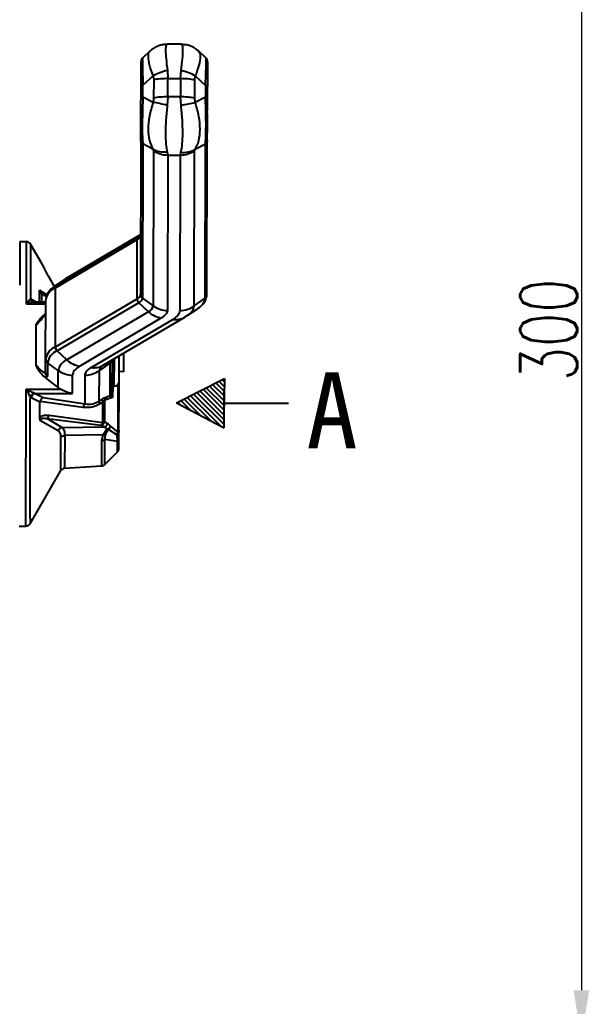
# Model space of a CAD drawing. Header units: millimetres. Extents: x 2160 to 4596, y 811 to 2534.
# Drawn here: x 2991.8 to 3112, y 2145.1 to 2353.3 of the extents above; entities that cross this region are included whole.
import ezdxf

# ---------------------------------------------------------------- set-up
doc = ezdxf.new("R2010")
doc.units = ezdxf.units.MM
doc.layers.add('AM_5', color=3, linetype='Continuous', lineweight=25)
doc.layers.add('文字', color=7, linetype='Continuous', lineweight=13)
doc.layers.add('layer 1', color=7, linetype='Continuous')
doc.styles.add('SLDTEXTSTYLE1', font='txt.shx', dxfattribs={"width": 0.7, "bigfont": 'gbcbig.shx'})
doc.styles.add('STYLE1', font='txt.shx', dxfattribs={"width": 0.8, "height": 3, "bigfont": 'hzdx.shx'})
doc.dimstyles.new('SLDDIMSTYLE12$0', dxfattribs={"dimtxt": 12, "dimasz": 10, "dimexe": 0, "dimexo": 0.0625, "dimgap": 0.875, "dimtad": 1, "dimdec": 1, "dimlfac": 1.8, "dimrnd": 1e-09, "dimzin": 12, "dimdsep": 46, "dimtxsty": 'SLDTEXTSTYLE1', "dimcen": 0.09, "dimdle": 8.16, "dimclrd": 3, "dimclre": 3, "dimadec": 0, "dimazin": 3, "dimtfac": 1, "dimtdec": 1, "dimtofl": 0, "dimtmove": 0, "dimatfit": 3, "dimfxl": 0, "dimfrac": 2, "dimtolj": 1, "dimlwd": 5, "dimlwe": 5, "dimarcsym": 0})

# ---------------------------------------------------------------- blocks, each defined once
blk = doc.blocks.new('*D65')
at = {"layer": 'AM_5', "color": 3, "lineweight": 5, "transparency": 16777216}
blk.add_line((2930.49, 2437.19), (3110.32, 2437.19), dxfattribs=at)
at = {"layer": 'AM_5', "color": 3, "linetype": 'Continuous', "lineweight": 5, "transparency": 16777216}
for p, q in [((3110.32, 2427.19), (3110.32, 2148.45)), ((2977.49, 2138.45), (3110.32, 2138.45))]:
    blk.add_line(p, q, dxfattribs=at)
at = {"layer": 'AM_5', "color": 3, "transparency": 16777216}
for points in [[(3108.65, 2427.19), (3111.98, 2427.19), (3110.32, 2437.19)], [(3108.65, 2148.45), (3111.98, 2148.45), (3110.32, 2138.45)]]:
    blk.add_solid(points, dxfattribs=at)
at = {"layer": 'Defpoints', "color": 0, "transparency": 16777216}
for p in [(2930.42, 2437.19), (2977.42, 2138.45), (3110.32, 2138.45)]:
    blk.add_point(p, dxfattribs=at)
at = {"layer": 'AM_5', "color": 0, "transparency": 16777216, "insert": (3103.44, 2287.82), "char_height": 12, "attachment_point": 5, "rotation": 90, "style": 'SLDTEXTSTYLE1'}
blk.add_mtext('\\A1;300', dxfattribs=at)

msp = doc.modelspace()

# ---------------------------------------------------------------- hatches: boundary and pattern name
at = {"layer": 'layer 1'}
h = msp.add_hatch(dxfattribs=at)
h.set_pattern_fill('ANSI31', color=256, scale=0.225, angle=90)
h.set_pattern_definition([(135, (1825.33566, -4845.26096), (-0.50513941, -0.50513941), [])])
h.paths.add_polyline_path([(3035.006, 2277.553), (3024.9, 2272.411), (3034.935, 2267.131), (3034.935, 2272.342)])

# ---------------------------------------------------------------- linework, layer by layer
at = {"color": 7, "linetype": 'Continuous', "lineweight": 25}
for p, q in [((3019.342, 2346.692), (3017.701, 2345.177)), ((3019.333, 2346.607), (3019.393, 2346.634)), ((3022.905, 2347.98), (3022.819, 2347.927)), ((3025.974, 2348.073), (3022.906, 2348.08)), ((3026.063, 2347.918), (3025.974, 2347.973)), ((3029.479, 2346.61), (3029.545, 2346.579)), ((3031.168, 2345.146), (3029.532, 2346.67)), ((3022.982, 2342.549), (3023.091, 2340.835)), ((3025.758, 2340.83), (3025.874, 2342.543)), ((3017.821, 2339.43), (3019.98, 2341.423)), ((3019.98, 2341.423), (3020.09, 2340.566)), ((3020.09, 2340.566), (3020.082, 2336.721)), ((3023.083, 2336.99), (3023.091, 2340.835)), ((3023.091, 2340.835), (3025.758, 2340.83)), ((3025.758, 2340.83), (3025.749, 2336.985)), ((3028.749, 2336.703), (3028.757, 2340.548)), ((3028.757, 2340.548), (3028.872, 2341.404)), ((3028.872, 2341.404), (3031.021, 2339.401)), ((3017.415, 2336.711), (3017.421, 2339.21)), ((3017.816, 2336.93), (3017.821, 2339.43)), ((3031.021, 2339.401), (3031.016, 2336.902)), ((3031.415, 2336.681), (3031.421, 2339.18)), ((3019.968, 2335.818), (3017.816, 2336.93)), ((3020.082, 2336.721), (3019.968, 2335.818)), ((3023.083, 2336.99), (3022.966, 2335.184)), ((3025.749, 2336.985), (3023.083, 2336.99)), ((3025.858, 2335.178), (3025.749, 2336.985)), ((3028.86, 2335.799), (3028.749, 2336.703)), ((3031.016, 2336.902), (3028.86, 2335.799)), ((3031.391, 2325.031), (3031.409, 2333.635)), ((3017.396, 2327.805), (3017.327, 2295.286)), ((3031.327, 2295.256), (3031.396, 2327.775)), ((3017.795, 2327.035), (3017.725, 2294.516)), ((3019.946, 2325.923), (3017.795, 2327.035)), ((3019.946, 2325.923), (3020.058, 2325.589)), ((3020.058, 2325.589), (3019.988, 2292.877)), ((3028.655, 2292.859), (3028.725, 2325.571)), ((3028.725, 2325.571), (3028.838, 2325.904)), ((3030.995, 2327.007), (3028.838, 2325.904)), ((3030.925, 2294.488), (3030.995, 2327.007)), ((3022.945, 2325.289), (3023.056, 2324.621)), ((3023.056, 2324.621), (3022.986, 2291.91)), ((3025.723, 2324.616), (3023.056, 2324.621)), ((3025.653, 2291.904), (3025.723, 2324.616)), ((3025.723, 2324.616), (3025.837, 2325.283)), ((3031.387, 2323.269), (3031.39, 2324.705)), ((3031.382, 2320.893), (3031.385, 2322.484)), ((3031.386, 2322.829), (3031.386, 2322.858)), ((3031.375, 2317.853), (3031.38, 2320.161)), ((3031.371, 2315.917), (3031.374, 2317.508)), ((2999.382, 2296.697), (3016.605, 2306.854)), ((2999.746, 2297.419), (3016.97, 2307.576)), ((3017.354, 2307.955), (3001.804, 2298.785)), ((3017.354, 2307.961), (3001.976, 2298.893)), ((3016.579, 2294.358), (3016.605, 2306.854)), ((3016.97, 2307.576), (3017.354, 2307.831)), ((3017.115, 2307.667), (3016.97, 2307.576)), ((3017.266, 2307.701), (3017.207, 2307.731)), ((3017.349, 2307.706), (3017.354, 2307.783)), ((2993.273, 2306.416), (2991.851, 2306.419)), ((2996.475, 2301.848), (2994.132, 2305.924)), ((3001.469, 2298.576), (2999.372, 2297.185)), ((2999.746, 2297.419), (3001.804, 2298.785)), ((3001.804, 2298.785), (3001.469, 2298.576)), ((3001.974, 2298.891), (3001.611, 2298.643)), ((3001.804, 2298.785), (3001.976, 2298.893)), ((2995.978, 2293.66), (2995.984, 2296.219)), ((2995.984, 2296.219), (2996.118, 2295.901)), ((2996.178, 2295.957), (2995.984, 2296.219)), ((2995.984, 2296.219), (2997.454, 2295.244)), ((2999.355, 2284.201), (2999.382, 2296.697)), ((2999.372, 2297.185), (2999.746, 2297.419)), ((2994.114, 2294.35), (2994.297, 2294.279)), ((2994.297, 2294.279), (2995.461, 2293.661)), ((2996.118, 2295.901), (2996.178, 2295.957)), ((2996.118, 2295.901), (2996.416, 2295.457)), ((2996.567, 2295.603), (2996.178, 2295.957)), ((2996.416, 2295.457), (2996.412, 2293.659)), ((2997.879, 2295.115), (2996.887, 2295.416)), ((2997.298, 2281.648), (2997.324, 2294.144)), ((2999.355, 2284.201), (3016.579, 2294.358)), ((3017.725, 2294.516), (3019.988, 2292.877)), ((3028.655, 2292.859), (3030.925, 2294.488)), ((2993.245, 2293.227), (2993.622, 2293.802)), ((2993.998, 2293.502), (2993.245, 2293.227)), ((2997.322, 2293.218), (2993.245, 2293.227)), ((2994.596, 2293.734), (2994.658, 2293.722)), ((2994.703, 2293.654), (2994.607, 2293.73)), ((2994.978, 2293.657), (2994.7, 2293.644)), ((2997.323, 2293.657), (2994.854, 2293.663)), ((2995.162, 2293.623), (2994.978, 2293.657)), ((3016.94, 2293.541), (2999.716, 2283.385)), ((3018.991, 2291.639), (3016.94, 2293.541)), ((3027.182, 2290.825), (3029.279, 2292.215)), ((3018.991, 2291.639), (3001.767, 2281.483)), ((3021.708, 2290.324), (3004.485, 2280.167)), ((3006.902, 2279.852), (3024.125, 2290.009)), ((3009.452, 2280.351), (3026.676, 2290.508)), ((3026.676, 2290.509), (3027.041, 2290.758)), ((3026.676, 2290.508), (3026.847, 2290.615)), ((3027.099, 2290.771), (3027.182, 2290.825)), ((2997.292, 2278.795), (2997.298, 2281.648)), ((3001.767, 2281.483), (2999.716, 2283.385)), ((3011.786, 2275.94), (3011.798, 2281.734)), ((3013.703, 2282.858), (3013.8, 2282.858)), ((3013.792, 2278.991), (3013.8, 2282.858)), ((2997.696, 2280.878), (2997.69, 2278.026)), ((2999.959, 2279.239), (2997.696, 2280.878)), ((3010.896, 2280.85), (3008.626, 2279.221)), ((3010.881, 2273.928), (3010.896, 2280.85)), ((3011.297, 2281.439), (3011.286, 2276.193)), ((2999.952, 2275.638), (2999.959, 2279.239)), ((3002.949, 2274.381), (3002.957, 2278.271)), ((3005.611, 2272.201), (3005.624, 2278.266)), ((3008.612, 2272.794), (3008.626, 2279.221)), ((3013.792, 2278.991), (3012.792, 2278.993)), ((3000.417, 2275.312), (2999.952, 2275.638)), ((3011.286, 2276.193), (3011.283, 2274.696)), ((3011.286, 2275.941), (3011.786, 2275.94)), ((3011.439, 2275.941), (3011.434, 2273.517)), ((3012.611, 2266.186), (3012.633, 2276.406)), ((2993.145, 2246.416), (2993.207, 2275.327)), ((2993.207, 2275.327), (3000.417, 2275.312)), ((2993.494, 2274.751), (2993.207, 2275.327)), ((2993.207, 2275.327), (2993.784, 2275.03)), ((2993.581, 2274.577), (2993.494, 2274.751)), ((2993.784, 2275.03), (2993.958, 2274.941)), ((2994.253, 2273.49), (2994.069, 2273.615)), ((2996.088, 2272.555), (2994.253, 2273.49)), ((2994.937, 2274.463), (2995.121, 2274.398)), ((2995.121, 2274.398), (2996.801, 2273.522)), ((2995.121, 2274.398), (3002.949, 2274.381)), ((2996.801, 2273.522), (3005.611, 2272.201)), ((3011.434, 2273.517), (3009.777, 2272.969)), ((3010.024, 2273.643), (3010.881, 2273.928)), ((3010.881, 2273.928), (3011.013, 2273.835)), ((3011.013, 2273.834), (3011.434, 2273.517)), ((3011.273, 2274.301), (3011.256, 2274.478)), ((3011.293, 2274.206), (3011.264, 2274.264)), ((3011.283, 2274.696), (3011.282, 2274.422)), ((3011.319, 2274.201), (3011.282, 2274.422)), ((3011.434, 2273.517), (3011.319, 2274.201)), ((2996.081, 2269.279), (2996.088, 2272.555)), ((2996.111, 2272.727), (2996.088, 2272.555)), ((3005.177, 2271.447), (2996.111, 2272.727)), ((3008.612, 2272.794), (3009.195, 2273.189)), ((3009.362, 2272.594), (3008.779, 2272.214)), ((3009.353, 2268.28), (3009.362, 2272.594)), ((2998.026, 2269.821), (3009.353, 2268.28)), ((2999.969, 2266.522), (2996.234, 2268.594)), ((2997.627, 2269.098), (3000.802, 2267.224)), ((2997.627, 2269.098), (3008.954, 2267.693)), ((3000.802, 2267.224), (3009.619, 2267.329)), ((3009.619, 2267.329), (3008.954, 2267.693)), ((3009.619, 2267.329), (3010.227, 2266.86)), ((3009.767, 2268.432), (3010.432, 2268.044)), ((3010.432, 2268.044), (3011.024, 2267.448)), ((3011.024, 2267.448), (3012.611, 2266.186)), ((3000.503, 2258.103), (3000.519, 2265.184)), ((3001.316, 2265.487), (3001.301, 2258.598)), ((3009.41, 2265.635), (3001.316, 2265.487)), ((3009.162, 2264.45), (3009.41, 2265.635)), ((3010.227, 2266.86), (3009.41, 2265.635)), ((3009.8, 2264.649), (3009.925, 2265.608)), ((3010.511, 2266.869), (3010.372, 2266.855)), ((3010.511, 2266.869), (3012.23, 2265.758)), ((3012.23, 2265.758), (3012.468, 2264.267)), ((3012.762, 2264.866), (3012.765, 2266.553)), ((3012.468, 2264.267), (3009.8, 2264.649)), ((3012.464, 2262.636), (3012.468, 2264.267)), ((3009.789, 2259.42), (3012.463, 2262.082)), ((3012.463, 2262.082), (3012.464, 2262.636)), ((3001.301, 2258.598), (3009.154, 2259.131)), ((3009.789, 2259.42), (3009.79, 2260.077)), ((2994.012, 2246.914), (3000.503, 2258.103)), ((2991.722, 2246.419), (2993.145, 2246.416)), ((2994.015, 2248.057), (2994.012, 2246.914))]:
    msp.add_line(p, q, dxfattribs=at)
at = {"color": 7, "linetype": 'Continuous', "lineweight": 25, "flags": 128}
for points in [[(3017.231, 2307.748), (3017.151, 2307.691), (3017.115, 2307.667)], [(2991.851, 2306.419), (2991.851, 2306.388), (2991.85, 2306.064), (2991.848, 2305.392), (2991.846, 2304.381), (2991.843, 2303.042), (2991.84, 2301.391), (2991.836, 2299.447), (2991.831, 2297.233)], [(2999.044, 2296.954), (2999.279, 2297.123), (2999.372, 2297.185)], [(3031.3, 2295.036), (3031.32, 2295.145), (3031.327, 2295.256)], [(3011.277, 2281.427), (3011.27, 2281.397), (3011.266, 2281.381)], [(3009.767, 2268.432), (3009.768, 2268.978), (3009.769, 2269.531), (3009.771, 2270.091), (3009.772, 2270.657), (3009.773, 2271.228), (3009.774, 2271.804), (3009.775, 2272.384), (3009.777, 2272.969)]]:
    msp.add_lwpolyline(points, dxfattribs=at)
at = {"color": 7, "linetype": 'Continuous', "lineweight": 25}
for centre, radius, start, end in [((3016.096, 2308.048), 1.298, 293.08147, 344.71047), ((3017.459, 2306.876), 0.854, 124.96394, 181.4796), ((2993.271, 2305.416), 1, 29.87752, 88.78166), ((3000.67, 2293.554), 3.397, 112.27537, 169.98802), ((3000.236, 2296.719), 0.854, 124.96424, 181.47959), ((3016.11, 2295.501), 1.235, 292.27534, 349.98804), ((3017.702, 2294.367), 1.124, 180.45492, 227.25342), ((3016.448, 2294.742), 1.297, 292.27555, 349.98754), ((3018.276, 2295.289), 0.95, 180.20287, 234.51476), ((3028.648, 2294.627), 2.281, 310.49638, 356.50834), ((3030.372, 2295.268), 0.956, 305.32842, 345.9426), ((3018.366, 2293.164), 1.647, 292.27534, 349.98804), ((3022.988, 2297.042), 5.133, 234.24005, 269.98181), ((3025.673, 2297.037), 5.133, 269.77321, 305.51496), ((3025.906, 2293.299), 2.785, 297.28452, 350.89381), ((3026.203, 2296.953), 5.649, 303.00168, 314.03972), ((3022.417, 2295.251), 4.978, 226.51011, 261.8155), ((3024.679, 2293.943), 3.973, 261.99352, 300.1682), ((3000.643, 2281.057), 3.397, 112.27534, 169.98804), ((3000.479, 2284.21), 1.124, 180.45496, 227.25325), ((2998.247, 2281.651), 0.95, 180.20285, 234.51412), ((3000.98, 2280.298), 3.335, 112.27534, 169.98804), ((3002.899, 2278.72), 2.985, 112.27534, 169.98804), ((3005.193, 2285.094), 4.978, 226.51012, 261.8155), ((3007.455, 2283.786), 3.973, 261.99352, 300.1682), ((3010.153, 2278.973), 1.547, 116.74671, 170.79661), ((3010.34, 2281.632), 0.96, 305.41486, 344.83941), ((3011.674, 2280.825), 0.779, 142.71658, 178.13099), ((3002.959, 2283.404), 5.133, 234.24006, 269.98181), ((3005.644, 2283.399), 5.133, 269.77306, 305.51487), ((3011.788, 2276.94), 1, 269.87751, 359.87751), ((3010.717, 2273.006), 0.941, 137.39243, 182.2552), ((3011.757, 2262.791), 1, 314.87872, 359.87751), ((3009.083, 2260.128), 1, 274.41022, 314.87938), ((3001.368, 2257.601), 1, 93.87747, 149.87695), ((2993.147, 2247.416), 1, 269.87751, 329.8775)]:
    msp.add_arc(centre, radius, start, end, dxfattribs=at)
msp.add_ellipse((2987.953, 2276.427), major_axis=(39.739, -29.602), ratio=0.1347016, start_param=1.3656679, end_param=1.4483144, dxfattribs=at)
for points, knots in [([(3019.98, 2341.423), (3019.688, 2342.228), (3019.115, 2343.811), (3018.92, 2345.524), (3019.004, 2346.479), (3019.297, 2346.593), (3019.333, 2346.607)], [0, 0, 0, 0, 0.32510353, 0.63958996, 0.95632055, 1, 1, 1, 1]), ([(3022.821, 2348.037), (3022.48, 2348.019), (3021.79, 2347.982), (3020.795, 2347.659), (3019.944, 2347.214), (3019.499, 2346.805), (3019.311, 2346.633)], [0, 0, 0, 0, 0.2636482, 0.533255, 0.8030343, 1, 1, 1, 1]), ([(3022.819, 2347.927), (3022.779, 2347.919), (3022.641, 2347.892), (3022.589, 2346.915), (3022.666, 2345.137), (3022.876, 2343.422), (3022.982, 2342.549)], [0, 0, 0, 0, 0.1160538, 0.4072247, 0.6985704, 1, 1, 1, 1]), ([(3025.874, 2342.543), (3025.984, 2343.415), (3026.201, 2345.13), (3026.285, 2346.907), (3026.238, 2347.882), (3026.101, 2347.91), (3026.063, 2347.918)], [0, 0, 0, 0, 0.3023528, 0.5946015, 0.8866637, 1, 1, 1, 1]), ([(3029.567, 2346.606), (3029.379, 2346.78), (3028.935, 2347.192), (3028.085, 2347.641), (3027.092, 2347.968), (3026.402, 2348.008), (3026.061, 2348.027)], [0, 0, 0, 0, 0.1977901, 0.4672889, 0.7366185, 1, 1, 1, 1]), ([(3029.545, 2346.579), (3029.58, 2346.565), (3029.871, 2346.45), (3029.948, 2345.496), (3029.746, 2343.788), (3029.166, 2342.208), (3028.872, 2341.404)], [0, 0, 0, 0, 0.0437585, 0.3588199, 0.6740807, 1, 1, 1, 1]), ([(3017.421, 2339.21), (3017.423, 2340.19), (3017.426, 2341.588), (3017.429, 2342.982), (3017.43, 2343.743), (3017.432, 2344.229), (3017.432, 2344.523), (3017.432, 2344.423), (3017.432, 2344.388)], [0, 0, 0, 0, 0.3430655, 0.489647, 0.6330797, 0.7764735, 0.9232465, 1, 1, 1, 1]), ([(3017.705, 2345.17), (3017.693, 2345.16), (3017.623, 2345.096), (3017.534, 2344.944), (3017.448, 2344.725), (3017.437, 2344.569), (3017.432, 2344.492)], [0, 0, 0, 0, 0.0623363, 0.3776324, 0.693034, 1, 1, 1, 1]), ([(3017.759, 2345.11), (3017.751, 2345.14), (3017.714, 2345.279), (3017.697, 2344.418), (3017.72, 2342.456), (3017.786, 2340.491), (3017.821, 2339.43)], [0, 0, 0, 0, 0.0799609, 0.3699951, 0.6599223, 1, 1, 1, 1]), ([(3031.021, 2339.401), (3031.061, 2340.454), (3031.134, 2342.411), (3031.167, 2344.375), (3031.154, 2345.247), (3031.116, 2345.108), (3031.107, 2345.078)], [0, 0, 0, 0, 0.3373309, 0.6273478, 0.9171835, 1, 1, 1, 1]), ([(3031.432, 2344.462), (3031.427, 2344.539), (3031.418, 2344.695), (3031.332, 2344.914), (3031.244, 2345.067), (3031.175, 2345.129), (3031.164, 2345.139)], [0, 0, 0, 0, 0.3080927, 0.6246521, 0.9411056, 1, 1, 1, 1]), ([(3031.432, 2344.354), (3031.432, 2344.39), (3031.432, 2344.491), (3031.431, 2344.192), (3031.43, 2343.701), (3031.429, 2342.936), (3031.426, 2341.543), (3031.423, 2340.152), (3031.421, 2339.18)], [0, 0, 0, 0, 0.0793091, 0.2259045, 0.3693521, 0.5127847, 0.6595677, 1, 1, 1, 1]), ([(3022.982, 2342.549), (3022.438, 2342.41), (3021.35, 2342.132), (3020.436, 2341.659), (3019.98, 2341.423)], [0, 0, 0, 0, 0.5000023, 1, 1, 1, 1]), ([(3028.872, 2341.404), (3028.416, 2341.642), (3027.504, 2342.119), (3026.417, 2342.401), (3025.874, 2342.543)], [0, 0, 0, 0, 0.4999977, 1, 1, 1, 1]), ([(3017.396, 2327.805), (3017.397, 2328.182), (3017.398, 2328.72), (3017.401, 2330.053), (3017.404, 2331.129), (3017.406, 2332.342), (3017.41, 2334.226), (3017.413, 2335.689), (3017.415, 2336.711)], [0, 0, 0, 0, 0.2713523, 0.38737, 0.5008964, 0.614411, 0.7305771, 1, 1, 1, 1]), ([(3017.816, 2336.93), (3017.776, 2335.809), (3017.703, 2333.723), (3017.665, 2330.729), (3017.691, 2328.302), (3017.758, 2327.479), (3017.795, 2327.035)], [0, 0, 0, 0, 0.2683795, 0.4991161, 0.7297085, 1, 1, 1, 1]), ([(3019.968, 2335.818), (3019.674, 2334.836), (3019.098, 2332.905), (3018.864, 2330.103), (3019.086, 2327.625), (3019.656, 2326.497), (3019.946, 2325.923)], [0, 0, 0, 0, 0.2541677, 0.5000156, 0.7457168, 1, 1, 1, 1]), ([(3022.966, 2335.184), (3022.426, 2335.312), (3021.34, 2335.569), (3020.427, 2335.735), (3019.968, 2335.818)], [0, 0, 0, 0, 0.4968676, 1, 1, 1, 1]), ([(3025.858, 2335.178), (3026.402, 2335.304), (3027.49, 2335.557), (3028.403, 2335.718), (3028.86, 2335.799)], [0, 0, 0, 0, 0.5000008, 1, 1, 1, 1]), ([(3028.838, 2325.904), (3029.129, 2326.471), (3029.703, 2327.596), (3029.94, 2330.072), (3029.717, 2332.882), (3029.148, 2334.816), (3028.86, 2335.799)], [0, 0, 0, 0, 0.2523714, 0.4999867, 0.7458393, 1, 1, 1, 1]), ([(3030.995, 2327.007), (3031.033, 2327.446), (3031.103, 2328.263), (3031.14, 2330.676), (3031.116, 2333.675), (3031.051, 2335.771), (3031.016, 2336.902)], [0, 0, 0, 0, 0.2680966, 0.4988227, 0.7294637, 1, 1, 1, 1]), ([(3031.396, 2327.775), (3031.397, 2328.148), (3031.398, 2328.682), (3031.401, 2330.004), (3031.403, 2331.078), (3031.406, 2332.289), (3031.41, 2334.18), (3031.413, 2335.65), (3031.415, 2336.681)], [0, 0, 0, 0, 0.2691806, 0.3853625, 0.4988695, 0.6124074, 0.7284377, 1, 1, 1, 1]), ([(3022.966, 2335.184), (3022.856, 2334.163), (3022.64, 2332.155), (3022.546, 2329.324), (3022.629, 2326.876), (3022.838, 2325.824), (3022.945, 2325.289)], [0, 0, 0, 0, 0.2542602, 0.5000155, 0.7456229, 1, 1, 1, 1]), ([(3025.837, 2325.283), (3025.946, 2325.817), (3026.16, 2326.869), (3026.253, 2329.316), (3026.172, 2332.148), (3025.964, 2334.156), (3025.858, 2335.178)], [0, 0, 0, 0, 0.2543723, 0.4999845, 0.7457353, 1, 1, 1, 1]), ([(3022.945, 2325.289), (3022.401, 2325.274), (3021.314, 2325.244), (3020.402, 2325.697), (3019.946, 2325.923)], [0, 0, 0, 0, 0.4999999, 1, 1, 1, 1]), ([(3025.837, 2325.283), (3026.377, 2325.265), (3027.464, 2325.23), (3028.378, 2325.679), (3028.838, 2325.904)], [0, 0, 0, 0, 0.49686743, 1, 1, 1, 1]), ([(3031.378, 2318.952), (3031.378, 2319.056), (3031.378, 2319.328), (3031.379, 2319.871), (3031.381, 2320.412), (3031.381, 2320.525)], [0, 0, 0, 0, 0.3316011, 0.8605175, 1, 1, 1, 1]), ([(3031.377, 2318.763), (3031.377, 2318.758), (3031.377, 2318.742), (3031.377, 2318.867), (3031.378, 2318.952)], [0, 0, 0, 0, 0.3310024, 1, 1, 1, 1]), ([(2993.245, 2293.227), (2993.248, 2294.631), (2993.254, 2297.441), (2993.262, 2300.867), (2993.267, 2303.59), (2993.271, 2305.423), (2993.273, 2306.366), (2993.273, 2306.319), (2993.273, 2306.302)], [0, 0, 0, 0, 0.1799587, 0.3599173, 0.539876, 0.7198347, 0.8997934, 1, 1, 1, 1]), ([(2994.138, 2305.876), (2994.138, 2305.888), (2994.138, 2305.993), (2994.138, 2305.56), (2994.135, 2304.541), (2994.132, 2302.831), (2994.127, 2300.541), (2994.121, 2297.737), (2994.116, 2295.479), (2994.114, 2294.35)], [0, 0, 0, 0, 0.0217233, 0.1847696, 0.3478159, 0.5108621, 0.6739081, 0.8369541, 1, 1, 1, 1]), ([(2999.166, 2296.976), (2999.093, 2297.095), (2998.786, 2297.598), (2998.3, 2298.445), (2997.702, 2299.519), (2997.163, 2300.526), (2996.716, 2301.384), (2996.484, 2301.833), (2996.474, 2301.844), (2996.472, 2301.846)], [0, 0, 0, 0, 0.0645029, 0.2723656, 0.3928511, 0.5848746, 0.7776318, 0.9511742, 1, 1, 1, 1]), ([(2999.135, 2297.021), (2998.641, 2296.609), (2997.647, 2295.779), (2997.451, 2294.838), (2997.352, 2294.365)], [0, 0, 0, 0, 0.4978748, 1, 1, 1, 1]), ([(2993.622, 2293.802), (2993.723, 2293.938), (2993.899, 2294.176), (2994.049, 2294.297), (2994.114, 2294.35)], [0, 0, 0, 0, 0.5684211, 1, 1, 1, 1]), ([(2994.978, 2293.657), (2994.883, 2293.662), (2994.688, 2293.673), (2994.424, 2293.822), (2994.215, 2294.052), (2994.147, 2294.253), (2994.114, 2294.35)], [0, 0, 0, 0, 0.2432277, 0.5000045, 0.7567789, 1, 1, 1, 1]), ([(2995.162, 2293.623), (2995.063, 2293.619), (2994.86, 2293.611), (2994.589, 2293.746), (2994.382, 2293.974), (2994.325, 2294.179), (2994.297, 2294.279)], [0, 0, 0, 0, 0.2423329, 0.4999383, 0.7575772, 1, 1, 1, 1]), ([(2996.567, 2295.603), (2996.554, 2295.597), (2996.529, 2295.584), (2996.454, 2295.5), (2996.416, 2295.457)], [0, 0, 0, 0, 0.4911669, 1, 1, 1, 1]), ([(2996.416, 2295.457), (2996.523, 2295.386), (2996.752, 2295.234), (2997.146, 2295.05), (2997.419, 2294.985), (2997.561, 2294.951)], [0, 0, 0, 0, 0.2969994, 0.6323688, 1, 1, 1, 1]), ([(2996.896, 2295.414), (2996.875, 2295.424), (2996.768, 2295.473), (2996.656, 2295.545), (2996.567, 2295.603)], [0, 0, 0, 0, 0.2007968, 1, 1, 1, 1]), ([(3029.516, 2292.379), (3030.011, 2292.792), (3031.004, 2293.621), (3031.201, 2294.563), (3031.3, 2295.035)], [0, 0, 0, 0, 0.4978748, 1, 1, 1, 1]), ([(2993.998, 2293.502), (2993.932, 2293.54), (2993.8, 2293.615), (2993.682, 2293.74), (2993.622, 2293.802)], [0, 0, 0, 0, 0.4999991, 1, 1, 1, 1]), ([(2994.7, 2293.644), (2994.661, 2293.643), (2994.446, 2293.637), (2994.199, 2293.563), (2993.998, 2293.502)], [0, 0, 0, 0, 0.1842245, 1, 1, 1, 1]), ([(2995.313, 2288.817), (2995.594, 2289.122), (2996.096, 2289.668), (2996.695, 2290.373), (2997.026, 2290.796), (2997.19, 2291.023), (2997.244, 2291.118), (2997.267, 2291.16)], [0, 0, 0, 0, 0.3800989, 0.6787149, 0.8002606, 0.9135692, 1, 1, 1, 1]), ([(2995.313, 2288.817), (2995.504, 2289.23), (2995.78, 2289.824), (2996.258, 2290.283), (2996.404, 2290.423)], [0, 0, 0, 0, 0.6940675, 1, 1, 1, 1]), ([(2997.272, 2291.16), (2997.219, 2291.138), (2997.109, 2291.093), (2996.781, 2290.806), (2996.495, 2290.569), (2996.366, 2290.463)], [0, 0, 0, 0, 0.3370915, 0.7019386, 1, 1, 1, 1]), ([(2997.267, 2291.16), (2997.273, 2291.17), (2997.315, 2291.238), (2997.317, 2291.267), (2997.318, 2291.292)], [0, 0, 0, 0, 0.14984552, 1, 1, 1, 1]), ([(3012.765, 2266.553), (3012.767, 2267.492), (3012.772, 2269.403), (3012.779, 2272.942), (3012.787, 2276.653), (3012.794, 2279.888), (3012.798, 2281.643), (3012.799, 2282.303)], [0, 0, 0, 0, 0.2139671, 0.435408, 0.656849, 0.8708161, 1, 1, 1, 1]), ([(3012.788, 2276.938), (3012.788, 2277.012), (3012.788, 2277.125), (3012.79, 2277.81), (3012.791, 2278.52), (3012.793, 2279.401), (3012.796, 2280.682), (3012.798, 2281.746), (3012.799, 2282.438)], [0, 0, 0, 0, 0.2394568, 0.3683607, 0.5, 0.6316393, 0.7605432, 1, 1, 1, 1]), ([(2996.766, 2278.124), (2996.481, 2278.425), (2995.857, 2279.085), (2995.493, 2279.915), (2995.295, 2280.365)], [0, 0, 0, 0, 0.4568472, 1, 1, 1, 1]), ([(2997.242, 2278.689), (2997.218, 2278.679), (2997.165, 2278.655), (2997, 2278.722), (2996.67, 2278.938), (2996.074, 2279.481), (2995.574, 2280.048), (2995.295, 2280.365)], [0, 0, 0, 0, 0.0880689, 0.2011384, 0.3224176, 0.6207055, 1, 1, 1, 1]), ([(3009.461, 2280.359), (3009.447, 2280.35), (3009.429, 2280.338), (3009.455, 2280.352), (3009.461, 2280.355)], [0, 0, 0, 0, 0.7721606, 1, 1, 1, 1]), ([(2996.766, 2278.124), (2996.905, 2278.059), (2997.179, 2277.932), (2997.468, 2277.864), (2997.655, 2277.884), (2997.678, 2277.978), (2997.69, 2278.026)], [0, 0, 0, 0, 0.2643449, 0.5180732, 0.7521058, 1, 1, 1, 1]), ([(2997.292, 2278.795), (2997.29, 2278.75), (2997.288, 2278.697), (2997.247, 2278.69), (2997.242, 2278.689)], [0, 0, 0, 0, 0.8613584, 1, 1, 1, 1]), ([(2997.324, 2278.558), (2997.322, 2278.564), (2997.293, 2278.639), (2997.292, 2278.72), (2997.292, 2278.795)], [0, 0, 0, 0, 0.0712594, 1, 1, 1, 1]), ([(2997.69, 2278.026), (2997.632, 2278.074), (2997.515, 2278.172), (2997.389, 2278.356), (2997.345, 2278.493), (2997.324, 2278.558)], [0, 0, 0, 0, 0.3420823, 0.6841646, 1, 1, 1, 1]), ([(2993.494, 2274.751), (2993.541, 2274.799), (2993.634, 2274.896), (2993.734, 2274.985), (2993.784, 2275.03)], [0, 0, 0, 0, 0.5, 1, 1, 1, 1]), ([(2993.958, 2274.941), (2993.894, 2274.886), (2993.761, 2274.774), (2993.642, 2274.644), (2993.581, 2274.577)], [0, 0, 0, 0, 0.4869219, 1, 1, 1, 1]), ([(2994.069, 2273.615), (2994.001, 2273.748), (2993.851, 2274.04), (2993.677, 2274.387), (2993.581, 2274.577)], [0, 0, 0, 0, 0.4544713, 1, 1, 1, 1]), ([(2993.958, 2274.941), (2994.137, 2274.85), (2994.485, 2274.674), (2994.789, 2274.532), (2994.937, 2274.463)], [0, 0, 0, 0, 0.5125457, 1, 1, 1, 1]), ([(2994.015, 2248.057), (2994.016, 2248.524), (2994.018, 2249.457), (2994.022, 2251.628), (2994.028, 2254.307), (2994.035, 2257.492), (2994.042, 2261.096), (2994.051, 2265.044), (2994.06, 2269.241), (2994.066, 2272.157), (2994.069, 2273.615)], [0, 0, 0, 0, 0.1249998, 0.2499997, 0.3749996, 0.4999996, 0.6249996, 0.7499997, 0.8749998, 1, 1, 1, 1]), ([(2994.069, 2273.615), (2994.103, 2273.711), (2994.172, 2273.91), (2994.382, 2274.171), (2994.646, 2274.373), (2994.842, 2274.433), (2994.937, 2274.463)], [0, 0, 0, 0, 0.24321933, 0.49998917, 0.75676549, 1, 1, 1, 1]), ([(2995.121, 2274.398), (2995.022, 2274.373), (2994.819, 2274.322), (2994.547, 2274.108), (2994.339, 2273.82), (2994.281, 2273.598), (2994.253, 2273.49)], [0, 0, 0, 0, 0.2423132, 0.4999118, 0.7575586, 1, 1, 1, 1]), ([(2996.801, 2273.522), (2996.8, 2273.522), (2996.799, 2273.521), (2996.793, 2273.52), (2996.774, 2273.515), (2996.704, 2273.491), (2996.566, 2273.419), (2996.38, 2273.254), (2996.211, 2273.011), (2996.143, 2272.818), (2996.111, 2272.727)], [0, 0, 0, 0, 0.0021587, 0.0060527, 0.0190753, 0.0664028, 0.2502171, 0.5000718, 0.7657091, 1, 1, 1, 1]), ([(3002.949, 2274.381), (3002.945, 2274.382), (3002.497, 2274.438), (3001.63, 2274.646), (3000.81, 2275.096), (3000.417, 2275.312)], [0, 0, 0, 0, 0.0050146, 0.5222206, 1, 1, 1, 1]), ([(3009.195, 2273.189), (3009.36, 2273.296), (3009.675, 2273.5), (3009.912, 2273.597), (3010.024, 2273.643)], [0, 0, 0, 0, 0.5248892, 1, 1, 1, 1]), ([(3011.013, 2273.835), (3011.052, 2273.875), (3011.132, 2273.957), (3011.216, 2274.102), (3011.272, 2274.259), (3011.279, 2274.368), (3011.282, 2274.422)], [0, 0, 0, 0, 0.2446462, 0.4957492, 0.7490338, 1, 1, 1, 1]), ([(3008.779, 2272.214), (3008.242, 2271.935), (3007.078, 2271.331), (3005.843, 2271.406), (3005.177, 2271.447)], [0, 0, 0, 0, 0.4609247, 1, 1, 1, 1]), ([(3005.611, 2272.201), (3005.567, 2272.172), (3005.477, 2272.113), (3005.353, 2271.936), (3005.246, 2271.711), (3005.2, 2271.533), (3005.177, 2271.447)], [0, 0, 0, 0, 0.2450812, 0.5000044, 0.7549251, 1, 1, 1, 1]), ([(3005.611, 2272.201), (3006.162, 2272.146), (3007.176, 2272.044), (3008.162, 2272.559), (3008.612, 2272.794)], [0, 0, 0, 0, 0.5442934, 1, 1, 1, 1]), ([(3008.612, 2272.794), (3008.608, 2272.765), (3008.6, 2272.704), (3008.63, 2272.565), (3008.687, 2272.4), (3008.748, 2272.275), (3008.779, 2272.214)], [0, 0, 0, 0, 0.2468964, 0.5003993, 0.7536943, 1, 1, 1, 1]), ([(3009.195, 2273.189), (3009.191, 2273.159), (3009.182, 2273.096), (3009.211, 2272.954), (3009.269, 2272.785), (3009.331, 2272.657), (3009.362, 2272.594)], [0, 0, 0, 0, 0.2465016, 0.5, 0.7534984, 1, 1, 1, 1]), ([(3009.777, 2272.969), (3009.751, 2272.956), (3009.696, 2272.929), (3009.553, 2272.812), (3009.441, 2272.684), (3009.362, 2272.594)], [0, 0, 0, 0, 0.2120064, 0.4434905, 1, 1, 1, 1]), ([(2996.081, 2269.279), (2996.178, 2269.375), (2996.387, 2269.58), (2996.83, 2269.765), (2997.388, 2269.871), (2997.798, 2269.839), (2998.026, 2269.821)], [0, 0, 0, 0, 0.1823359, 0.3887892, 0.661241, 1, 1, 1, 1]), ([(2996.234, 2268.594), (2996.187, 2268.694), (2996.101, 2268.878), (2996.087, 2269.153), (2996.081, 2269.279)], [0, 0, 0, 0, 0.54168345, 1, 1, 1, 1]), ([(2996.234, 2268.594), (2996.229, 2268.628), (2996.218, 2268.693), (2996.226, 2268.798), (2996.26, 2268.899), (2996.322, 2268.986), (2996.404, 2269.054), (2996.534, 2269.124), (2996.964, 2269.234), (2997.328, 2269.159), (2997.627, 2269.098)], [0, 0, 0, 0, 0.0568929, 0.1087605, 0.1566899, 0.2041437, 0.2548575, 0.3103406, 0.4336006, 1, 1, 1, 1]), ([(2997.627, 2269.098), (2997.668, 2269.127), (2997.752, 2269.185), (2997.867, 2269.355), (2997.964, 2269.569), (2998.005, 2269.738), (2998.026, 2269.821)], [0, 0, 0, 0, 0.2454954, 0.5, 0.7545046, 1, 1, 1, 1]), ([(3000.802, 2267.224), (3000.714, 2267.204), (3000.534, 2267.163), (3000.289, 2267.003), (3000.087, 2266.786), (3000.008, 2266.609), (2999.969, 2266.522)], [0, 0, 0, 0, 0.2446204, 0.4999949, 0.7553723, 1, 1, 1, 1]), ([(3000.802, 2267.224), (3000.957, 2267.035), (3001.251, 2266.674), (3001.295, 2265.869), (3001.316, 2265.487)], [0, 0, 0, 0, 0.5262167, 1, 1, 1, 1]), ([(3008.954, 2267.693), (3008.993, 2267.716), (3009.071, 2267.765), (3009.181, 2267.899), (3009.28, 2268.071), (3009.329, 2268.211), (3009.353, 2268.28)], [0, 0, 0, 0, 0.2434778, 0.4957413, 0.7502205, 1, 1, 1, 1]), ([(3008.954, 2267.693), (3009.041, 2267.715), (3009.173, 2267.748), (3009.315, 2267.833), (3009.385, 2267.884), (3009.418, 2267.912), (3009.435, 2267.926), (3009.444, 2267.934), (3009.448, 2267.937), (3009.451, 2267.94), (3009.451, 2267.94), (3009.451, 2267.94), (3009.451, 2267.94), (3009.451, 2267.94)], [0, 0, 0, 0, 0.4878415, 0.7421687, 0.8707162, 0.9351657, 0.9674126, 0.9835388, 0.9955544, 0.9987325, 0.9996036, 0.9998609, 1, 1, 1, 1]), ([(3009.353, 2268.28), (3009.435, 2268.299), (3009.599, 2268.338), (3009.711, 2268.4), (3009.767, 2268.432)], [0, 0, 0, 0, 0.5, 1, 1, 1, 1]), ([(3009.619, 2267.329), (3009.705, 2267.35), (3009.88, 2267.394), (3010.118, 2267.557), (3010.317, 2267.777), (3010.394, 2267.956), (3010.432, 2268.044)], [0, 0, 0, 0, 0.2440114, 0.4991729, 0.7547749, 1, 1, 1, 1]), ([(3010.227, 2266.86), (3010.31, 2266.882), (3010.474, 2266.926), (3010.684, 2267.052), (3010.88, 2267.223), (3010.97, 2267.364), (3011.024, 2267.448)], [0, 0, 0, 0, 0.25004, 0.5000807, 0.7004278, 1, 1, 1, 1]), ([(3011.024, 2267.448), (3010.963, 2267.328), (3010.843, 2267.086), (3010.622, 2266.942), (3010.511, 2266.869)], [0, 0, 0, 0, 0.5000043, 1, 1, 1, 1]), ([(3000.519, 2265.184), (3000.511, 2265.345), (3000.496, 2265.668), (3000.342, 2266.186), (3000.118, 2266.387), (2999.969, 2266.522)], [0, 0, 0, 0, 0.2478447, 0.4971114, 1, 1, 1, 1]), ([(3009.925, 2265.608), (3009.847, 2265.598), (3009.691, 2265.577), (3009.504, 2265.616), (3009.41, 2265.636)], [0, 0, 0, 0, 0.4978424, 1, 1, 1, 1]), ([(3009.925, 2265.609), (3010.032, 2265.853), (3010.209, 2266.257), (3010.397, 2266.619), (3010.478, 2266.794), (3010.502, 2266.849), (3010.511, 2266.869)], [0, 0, 0, 0, 0.5043385, 0.8341109, 0.9378515, 1, 1, 1, 1]), ([(3010.372, 2266.855), (3010.371, 2266.855), (3010.37, 2266.855), (3010.367, 2266.854), (3010.36, 2266.854), (3010.344, 2266.854), (3010.299, 2266.854), (3010.258, 2266.858), (3010.227, 2266.86)], [0, 0, 0, 0, 0.0073615, 0.0208826, 0.0663986, 0.1545232, 0.3592931, 1, 1, 1, 1]), ([(3012.23, 2265.758), (3012.308, 2265.817), (3012.464, 2265.934), (3012.562, 2266.102), (3012.611, 2266.186)], [0, 0, 0, 0, 0.5000005, 1, 1, 1, 1]), ([(3012.586, 2266.04), (3012.583, 2266.036), (3012.575, 2266.026), (3012.551, 2265.996), (3012.504, 2265.94), (3012.401, 2265.849), (3012.298, 2265.795), (3012.23, 2265.758)], [0, 0, 0, 0, 0.0307811, 0.0828758, 0.2510228, 0.5009978, 1, 1, 1, 1]), ([(3012.765, 2266.553), (3012.756, 2266.461), (3012.739, 2266.282), (3012.647, 2266.116), (3012.59, 2266.046), (3012.586, 2266.04)], [0, 0, 0, 0, 0.5003012, 0.9588669, 1, 1, 1, 1]), ([(3009.151, 2259.172), (3009.151, 2259.158), (3009.151, 2258.965), (3009.152, 2259.712), (3009.156, 2261.4), (3009.16, 2263.433), (3009.162, 2264.45)], [0, 0, 0, 0, 0.0247287, 0.3498191, 0.6749096, 1, 1, 1, 1]), ([(3009.79, 2260.077), (3009.792, 2260.587), (3009.794, 2261.609), (3009.798, 2263.636), (3009.8, 2264.649)], [0, 0, 0, 0, 0.5000002, 1, 1, 1, 1]), ([(3012.758, 2262.883), (3012.758, 2262.861), (3012.757, 2262.79), (3012.759, 2263.419), (3012.761, 2264.391), (3012.762, 2264.866)], [0, 0, 0, 0, 0.1820669, 0.6002821, 1, 1, 1, 1])]:
    msp.add_open_spline(points, degree=3, knots=knots, dxfattribs=at)
for points in [[(3023.091, 2340.835), (3022.55, 2340.824), (3021.469, 2340.802), (3020.55, 2340.645), (3020.09, 2340.566)], [(3028.757, 2340.548), (3028.298, 2340.628), (3027.379, 2340.789), (3026.298, 2340.816), (3025.758, 2340.83)], [(3017.821, 2339.43), (3017.762, 2339.416), (3017.645, 2339.388), (3017.52, 2339.334), (3017.436, 2339.274), (3017.426, 2339.231), (3017.421, 2339.21)], [(3031.421, 2339.18), (3031.416, 2339.201), (3031.405, 2339.244), (3031.322, 2339.305), (3031.197, 2339.359), (3031.08, 2339.387), (3031.021, 2339.401)], [(3017.816, 2336.93), (3017.757, 2336.917), (3017.64, 2336.889), (3017.514, 2336.835), (3017.431, 2336.775), (3017.421, 2336.732), (3017.415, 2336.711)], [(3023.083, 2336.99), (3022.542, 2336.979), (3021.461, 2336.957), (3020.542, 2336.8), (3020.082, 2336.721)], [(3028.749, 2336.703), (3028.29, 2336.783), (3027.371, 2336.944), (3026.29, 2336.971), (3025.749, 2336.985)], [(3031.016, 2336.902), (3031.075, 2336.888), (3031.192, 2336.86), (3031.317, 2336.805), (3031.4, 2336.745), (3031.41, 2336.702), (3031.415, 2336.681)], [(3017.795, 2327.035), (3017.736, 2327.084), (3017.619, 2327.181), (3017.494, 2327.372), (3017.411, 2327.582), (3017.401, 2327.731), (3017.396, 2327.805)], [(3031.396, 2327.775), (3031.391, 2327.701), (3031.38, 2327.552), (3031.297, 2327.342), (3031.171, 2327.152), (3031.054, 2327.056), (3030.995, 2327.007)], [(3023.056, 2324.621), (3022.516, 2324.666), (3021.435, 2324.755), (3020.517, 2325.311), (3020.058, 2325.589)], [(3028.725, 2325.571), (3028.265, 2325.294), (3027.345, 2324.742), (3026.264, 2324.658), (3025.723, 2324.616)], [(3022.986, 2291.91), (3022.931, 2291.635), (3022.82, 2291.087), (3022.079, 2290.578), (3021.708, 2290.324)], [(3024.125, 2290.009), (3024.568, 2290.313), (3025.454, 2290.921), (3025.587, 2291.576), (3025.653, 2291.904)], [(2995.295, 2280.365), (2995.298, 2281.818), (2995.304, 2284.725), (2995.31, 2287.453), (2995.313, 2288.817)], [(3004.485, 2280.167), (3004.042, 2279.863), (3003.157, 2279.255), (3003.024, 2278.599), (3002.957, 2278.271)], [(3005.624, 2278.266), (3005.679, 2278.54), (3005.791, 2279.089), (3006.532, 2279.597), (3006.902, 2279.852)], [(3010.881, 2273.928), (3010.94, 2273.976), (3011.058, 2274.073), (3011.183, 2274.263), (3011.267, 2274.473), (3011.278, 2274.621), (3011.283, 2274.696)], [(3009.451, 2267.94), (3009.52, 2268.012), (3009.656, 2268.154), (3009.73, 2268.339), (3009.767, 2268.432)], [(3000.519, 2265.184), (3000.564, 2265.225), (3000.656, 2265.308), (3000.851, 2265.401), (3001.073, 2265.467), (3001.235, 2265.48), (3001.316, 2265.487)], [(3012.611, 2266.186), (3012.655, 2266.243), (3012.745, 2266.358), (3012.759, 2266.488), (3012.765, 2266.553)], [(3009.162, 2264.45), (3009.282, 2264.463), (3009.521, 2264.49), (3009.707, 2264.596), (3009.8, 2264.649)], [(3012.468, 2264.267), (3012.511, 2264.308), (3012.599, 2264.391), (3012.69, 2264.54), (3012.75, 2264.699), (3012.758, 2264.81), (3012.762, 2264.866)]]:
    msp.add_open_spline(points, degree=3, dxfattribs=at)
at = {"layer": 'layer 1'}
for p, q in [((3024.9, 2272.411), (3035.006, 2277.553)), ((3035.006, 2277.553), (3034.899, 2269.695)), ((3034.935, 2267.131), (3034.935, 2274.99)), ((3024.9, 2272.411), (3034.935, 2267.131)), ((3034.935, 2272.342), (3048.531, 2272.342))]:
    msp.add_line(p, q, dxfattribs=at)

# ---------------------------------------------------------------- texts
at = {"layer": '文字', "insert": (3057.707, 2270.847), "char_height": 16, "width": 240, "attachment_point": 5, "style": 'STYLE1'}
msp.add_mtext('\\pt176;{\\fSimSun|b0|i0|c134|p2;\\W1;A}', dxfattribs=at)

# ---------------------------------------------------------------- dimensions: what is measured, and where the dimension line sits
at = {"layer": 'AM_5'}
dim = msp.add_linear_dim(base=(3110.316, 2138.45), p1=(2930.424, 2437.191), p2=(2977.425, 2138.45), angle=90, text='300', dimstyle='SLDDIMSTYLE12$0', override={"dimlfac": 1, "dimpost": ''}, dxfattribs=at)
dim.commit()
dim.dimension.update_dxf_attribs({"geometry": '*D65', "text_midpoint": (3103.441, 2287.82)})

doc.saveas('drawing.dxf')
